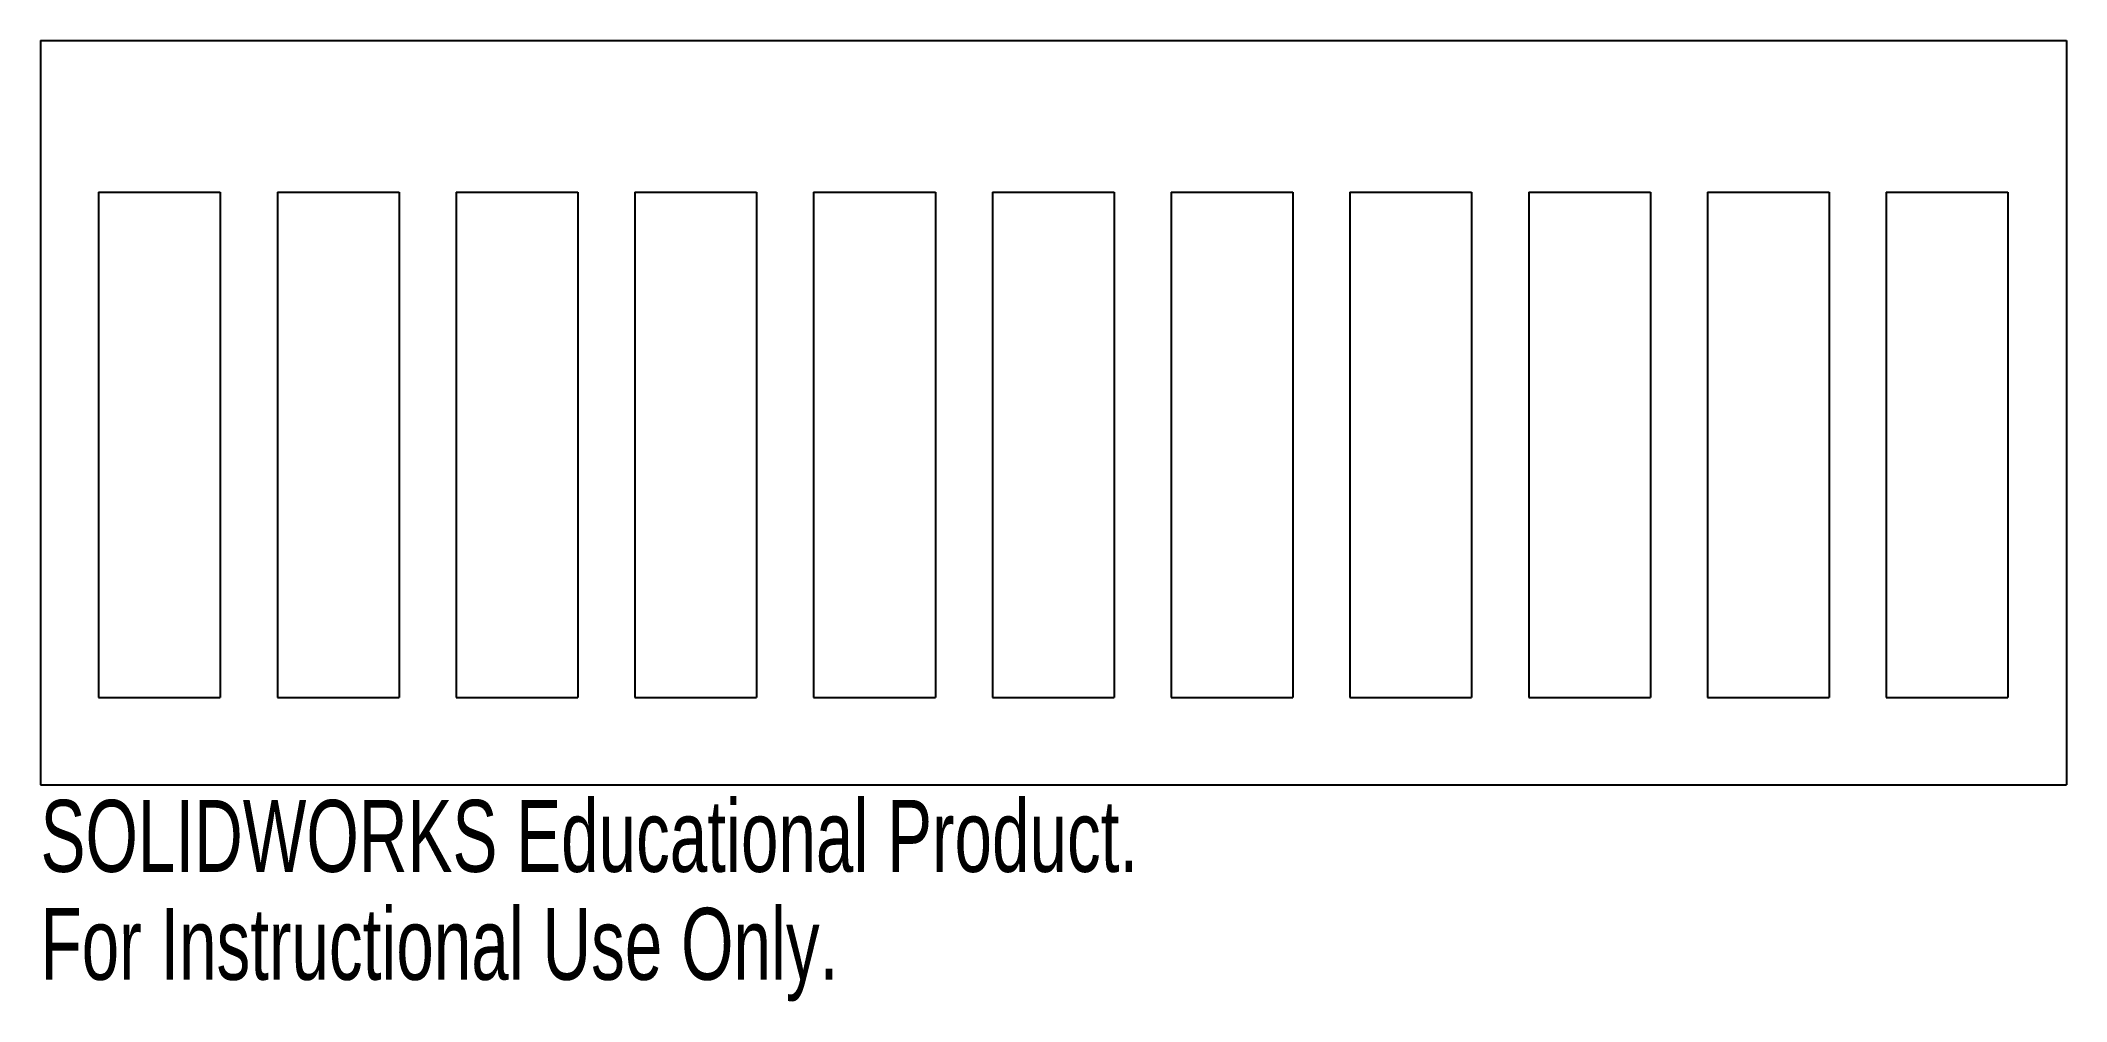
# Model space of a CAD drawing. Header units: millimetres. Extents: x -70 to 66, y -14 to 51.
import ezdxf

# ---------------------------------------------------------------- set-up
doc = ezdxf.new("R2010")
doc.units = ezdxf.units.MM
doc.styles.add('SLDTEXTSTYLE0', font='TXT', dxfattribs={"width": 0.7})

msp = doc.modelspace()

# ---------------------------------------------------------------- linework, layer by layer
at = {"color": 7, "linetype": 'Continuous', "lineweight": 25}
for p, q in [((-70, 51), (66, 51)), ((-70, 51), (-70, 1)), ((66, 51), (66, 1)), ((-66.1, 40.82), (-57.93, 40.82)), ((-66.1, 40.82), (-66.1, 6.87)), ((-57.93, 40.82), (-57.93, 6.87)), ((-54.1, 40.82), (-54.1, 6.87)), ((-54.1, 40.82), (-45.93, 40.82)), ((-45.93, 40.82), (-45.93, 6.87)), ((-42.1, 40.82), (-42.1, 6.87)), ((-42.1, 40.82), (-33.93, 40.82)), ((-33.93, 40.82), (-33.93, 6.87)), ((-30.1, 40.82), (-30.1, 6.87)), ((-30.1, 40.82), (-21.93, 40.82)), ((-21.93, 40.82), (-21.93, 6.87)), ((-18.1, 40.82), (-18.1, 6.87)), ((-18.1, 40.82), (-9.93, 40.82)), ((-9.93, 40.82), (-9.93, 6.87)), ((-6.1, 40.82), (-6.1, 6.87)), ((-6.1, 40.82), (2.07, 40.82)), ((2.07, 40.82), (2.07, 6.87)), ((5.9, 40.82), (5.9, 6.87)), ((5.9, 40.82), (14.07, 40.82)), ((14.07, 40.82), (14.07, 6.87)), ((17.9, 40.82), (17.9, 6.87)), ((17.9, 40.82), (26.07, 40.82)), ((26.07, 40.82), (26.07, 6.87)), ((29.9, 40.82), (29.9, 6.87)), ((29.9, 40.82), (38.07, 40.82)), ((38.07, 40.82), (38.07, 6.87)), ((41.9, 40.82), (41.9, 6.87)), ((41.9, 40.82), (50.07, 40.82)), ((50.07, 40.82), (50.07, 6.87)), ((53.9, 40.82), (53.9, 6.87)), ((53.9, 40.82), (62.07, 40.82)), ((62.07, 40.82), (62.07, 6.87)), ((-66.1, 6.87), (-57.93, 6.87)), ((-54.1, 6.87), (-45.93, 6.87)), ((-42.1, 6.87), (-33.93, 6.87)), ((-30.1, 6.87), (-21.93, 6.87)), ((-18.1, 6.87), (-9.93, 6.87)), ((-6.1, 6.87), (2.07, 6.87)), ((5.9, 6.87), (14.07, 6.87)), ((17.9, 6.87), (26.07, 6.87)), ((29.9, 6.87), (38.07, 6.87)), ((41.9, 6.87), (50.07, 6.87)), ((53.9, 6.87), (62.07, 6.87)), ((-70, 1), (66, 1))]:
    msp.add_line(p, q, dxfattribs=at)

# ---------------------------------------------------------------- texts
at = {"color": 7, "linetype": 'Continuous', "char_height": 4.8336, "attachment_point": 1, "style": 'SLDTEXTSTYLE0'}
for s, insert in [('SOLIDWORKS Educational Product.', (-70, -0.02)), ('For Instructional Use Only.', (-70, -7.27))]:
    msp.add_mtext(s, dxfattribs=dict(at, insert=insert))

doc.saveas('drawing.dxf')
